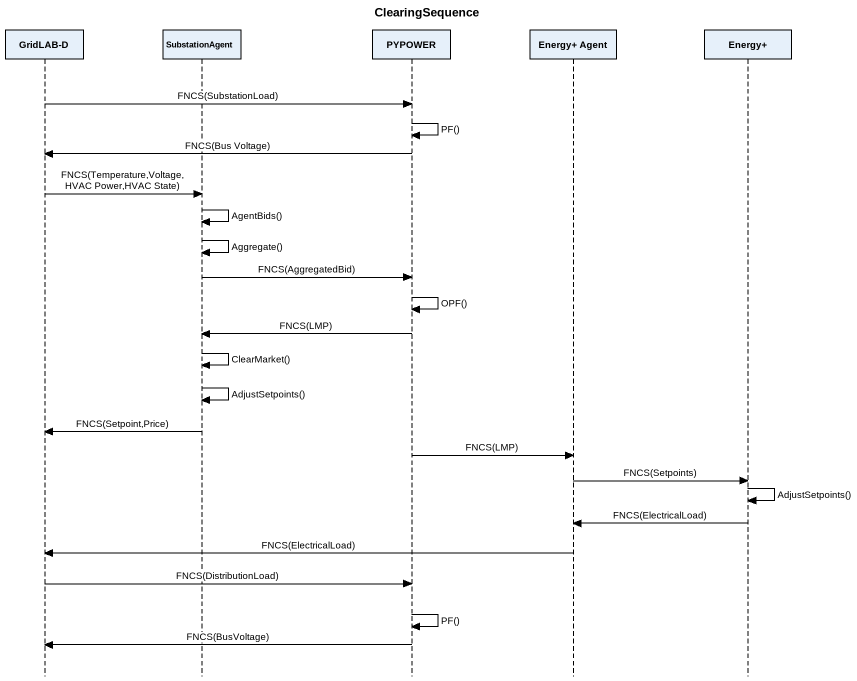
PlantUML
@startuml
title ClearingSequence
hide footbox
participant "GridLAB-D" as GridLAB_D
participant SubstationAgent
participant PYPOWER
participant "Energy+ Agent" as Energy_Agent
participant "Energy+" as Energy

GridLAB_D -> PYPOWER : FNCS(SubstationLoad)
PYPOWER -> PYPOWER : PF()
PYPOWER -> GridLAB_D : FNCS(Bus Voltage)
GridLAB_D -> SubstationAgent : FNCS(Temperature,Voltage,HVAC Power,HVAC State)
SubstationAgent -> SubstationAgent : AgentBids()
SubstationAgent -> SubstationAgent : Aggregate()
SubstationAgent -> PYPOWER : FNCS(AggregatedBid)
PYPOWER -> PYPOWER : OPF()
PYPOWER -> SubstationAgent : FNCS(LMP)
SubstationAgent -> SubstationAgent : ClearMarket()
SubstationAgent -> SubstationAgent : AdjustSetpoints()
SubstationAgent -> GridLAB_D : FNCS(Setpoint,Price)
PYPOWER -> Energy_Agent : FNCS(LMP)
Energy_Agent -> Energy : FNCS(Setpoints)
Energy -> Energy : AdjustSetpoints()
Energy -> Energy_Agent : FNCS(ElectricalLoad)
Energy_Agent -> GridLAB_D : FNCS(ElectricalLoad)
GridLAB_D -> PYPOWER : FNCS(DistributionLoad)
PYPOWER -> PYPOWER : PF()
PYPOWER -> GridLAB_D : FNCS(BusVoltage)
@enduml
